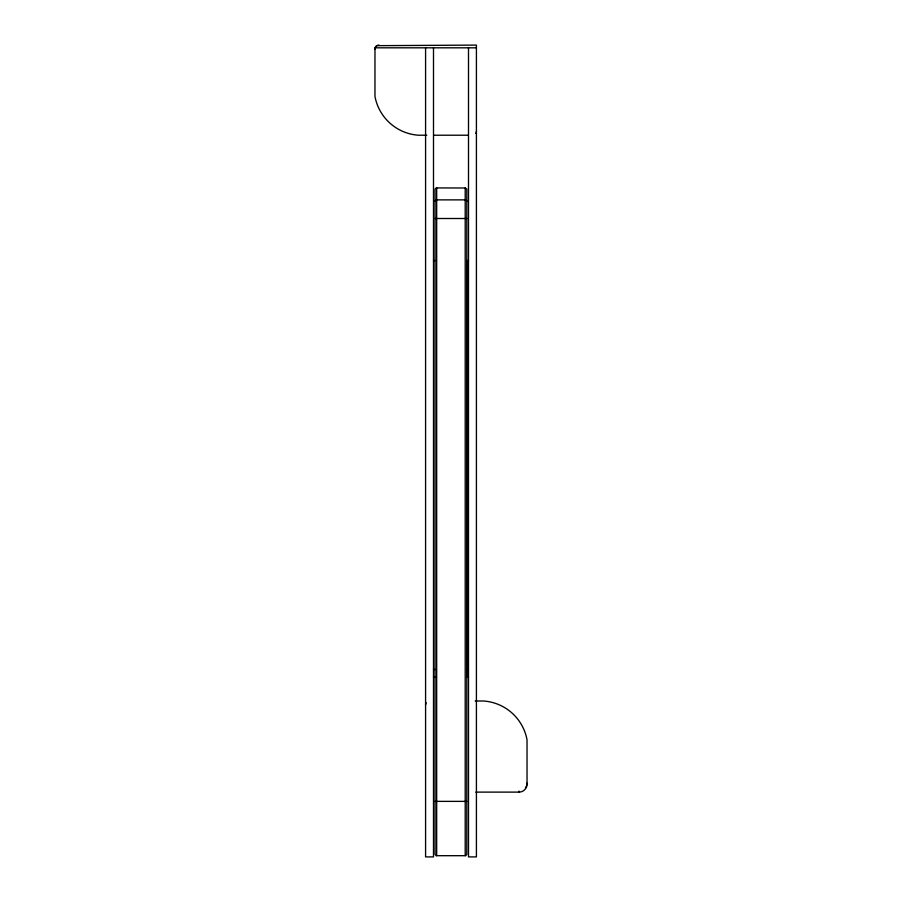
<?xml version="1.0" encoding="UTF-8"?>
<svg xmlns="http://www.w3.org/2000/svg" width="902" height="902" viewBox="0 0 902 902"><rect width="100%" height="100%" fill="white"/><g stroke="black" fill="none" stroke-linecap="round" stroke-linejoin="round"><path stroke-width="1.35" d="M468.499 47.817L468.499 856.9L476.414 856.9L476.414 45.1L376.596 45.664L374.973 48.099L374.973 96.435A47.547 47.547 0 0 0 418.483 135.221L426.781 135.221M435.091 218.51L466.796 218.51M435.091 801.371L466.796 801.371M465.207 187.999L466.796 188.992L466.796 854.453L465.725 855.694L436.162 855.694L435.091 854.453L435.091 188.992L436.162 187.92L465.207 187.999L465.207 855.66M374.984 47.817L476.414 47.817M433.704 135.221L468.307 135.221M433.49 260.554L435.068 260.554M468.499 260.554L466.909 260.554L466.909 676.883L468.499 676.883M433.49 669.476L435.068 669.476M466.909 669.476L468.499 669.476M433.49 676.883L435.068 676.883M475.219 701.001L483.517 701.001A47.547 47.547 0 0 1 527.027 739.787L527.027 784.131A7.96 7.96 0 0 1 519.101 792.136M475.828 792.114L519.101 792.114L519.101 791.122M436.681 187.999L436.681 855.66M433.501 47.817L433.501 856.9L425.586 856.9L425.586 47.817M476.414 131.264A3.958 3.958 0 0 1 475.771 133.428M374.984 49.091A3.98 3.98 0 0 1 375.762 46.712M376.01 46.408A3.98 3.98 0 0 1 378.941 45.089M425.586 704.958A3.958 3.958 0 0 1 426.229 702.793M527.005 783.139A7.96 7.96 0 0 1 526.238 786.589M525.877 787.254A7.96 7.96 0 0 1 525.46 787.897M435.091 201.371A1.59 1.5 0 0 1 436.681 199.872L465.207 199.872A1.59 1.5 0 0 1 466.796 201.371"/></g></svg>
